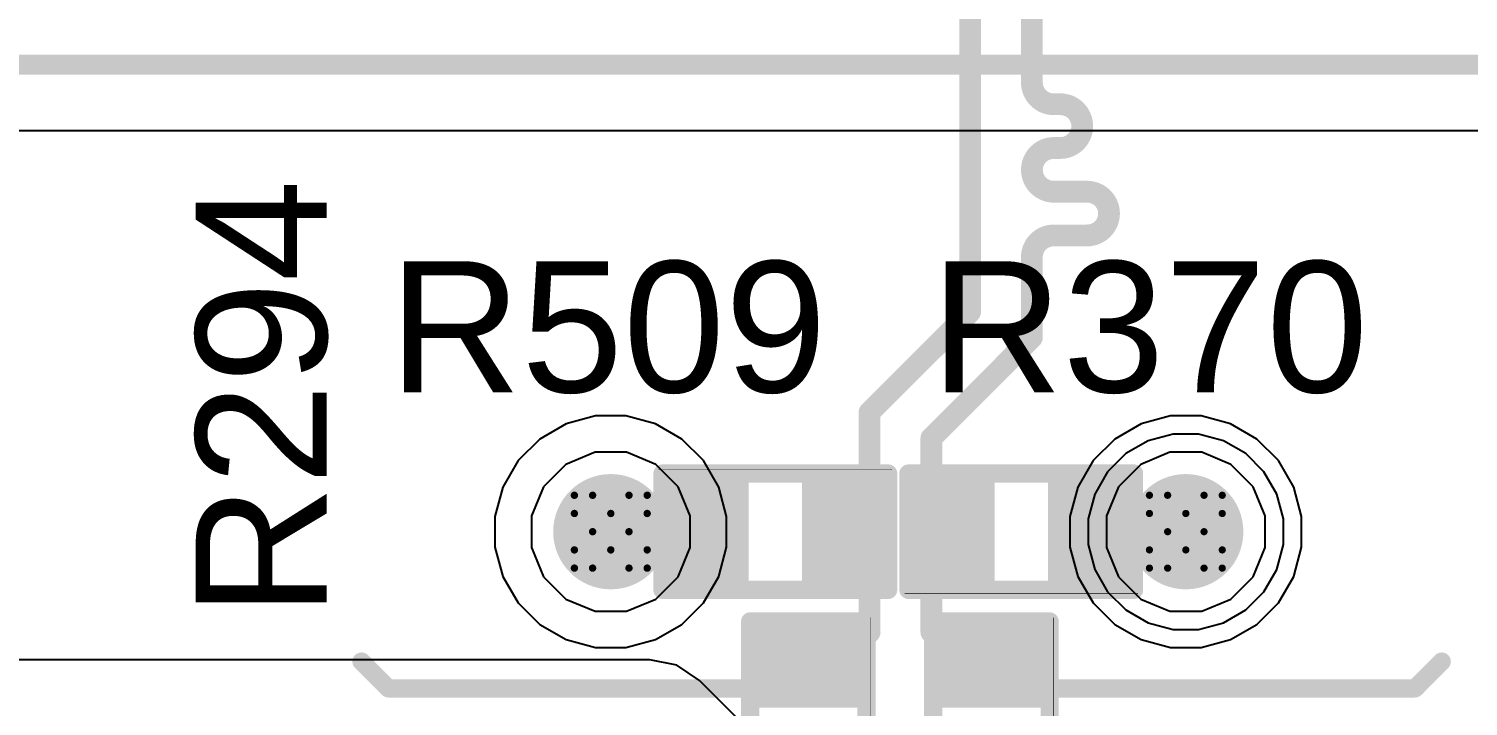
# Model space of a CAD drawing. Header units: inches. Extents: x 0 to 5379, y 0 to 5429.
# Drawn here: x 282.58 to 292.63, y 97.47 to 102.2 of the extents above; entities that cross this region are included whole.
import ezdxf

# ---------------------------------------------------------------- set-up
doc = ezdxf.new("R2010")
doc.units = ezdxf.units.IN
for name, color, linetype in [('Bottom Layer', 5, 'Continuous'), ('Bottom Solder', 6, 'Continuous'), ('Drill Drawing', 1, 'Continuous'), ('GND01', 16, 'Continuous'), ('GND02', 76, 'Continuous'), ('PWR', 156, 'Continuous'), ('SIG 01', 90, 'Continuous'), ('Top Layer', 1, 'Continuous'), ('Top Overlay', 2, 'Continuous'), ('Top Paste', 8, 'Continuous'), ('Top Solder', 216, 'Continuous'), ('Via Holes', 16, 'Continuous')]:
    doc.layers.add(name, color=color, linetype=linetype)
doc.styles.add('Arial', font='', dxfattribs={"height": 0.2})
doc.styles.get('Arial').set_extended_font_data('Arial')

# ---------------------------------------------------------------- blocks, each defined once
blk = doc.blocks.new('R___0402_26')
at = {"layer": 'Top Layer'}
for points in [[(-0.699, -0.318), (-0.699, 0.318), (-0.241, 0.318), (-0.241, -0.318)], [(0.241, -0.318), (0.241, 0.318), (0.699, 0.318), (0.699, -0.318)]]:
    blk.add_hatch(color=1, dxfattribs=at).paths.add_polyline_path(points)
at = {"layer": 'Top Paste'}
for points in [[(-0.699, -0.318), (-0.699, 0.318), (-0.241, 0.318), (-0.241, -0.318)], [(0.241, -0.318), (0.241, 0.318), (0.699, 0.318), (0.699, -0.318)]]:
    blk.add_hatch(color=8, dxfattribs=at).paths.add_polyline_path(points)
at = {"layer": 'Top Solder'}
for points in [[(-0.754, -0.373), (-0.754, 0.373), (-0.186, 0.373), (-0.186, -0.373)], [(0.186, -0.373), (0.186, 0.373), (0.754, 0.373), (0.754, -0.373)]]:
    blk.add_hatch(color=216, dxfattribs=at).paths.add_polyline_path(points)
at = {"layer": 'Top Overlay'}
for points in [[(-0.787, 0.406, 0.127, 0.127, 0), (-0.787, -0.406, 0.127, 0.127, 0)], [(0.787, 0.406, 0.127, 0.127, 0), (-0.787, 0.406, 0.127, 0.127, 0)], [(0.787, 0.406, 0.127, 0.127, 0), (0.787, -0.406, 0.127, 0.127, 0)], [(0.787, -0.406, 0.127, 0.127, 0), (-0.787, -0.406, 0.127, 0.127, 0)], [(0.813, -0.432, 0.00323, 0.00323, 0), (-0.813, -0.432, 0.00323, 0.00323, 0)]]:
    blk.add_lwpolyline(points, format="xyseb", dxfattribs=at)
for points in [[(-0.819, 0.406, 0.0635, 0.0635, 1), (-0.756, 0.406, 0.0635, 0.0635, 1)], [(-0.819, 0.406, 0.0635, 0.0635, 1), (-0.756, 0.406, 0.0635, 0.0635, 1)], [(0.756, 0.406, 0.0635, 0.0635, 1), (0.819, 0.406, 0.0635, 0.0635, 1)], [(0.756, 0.406, 0.0635, 0.0635, 1), (0.819, 0.406, 0.0635, 0.0635, 1)], [(-0.819, -0.406, 0.0635, 0.0635, 1), (-0.756, -0.406, 0.0635, 0.0635, 1)], [(-0.819, -0.406, 0.0635, 0.0635, 1), (-0.756, -0.406, 0.0635, 0.0635, 1)], [(0.756, -0.406, 0.0635, 0.0635, 1), (0.819, -0.406, 0.0635, 0.0635, 1)], [(0.756, -0.406, 0.0635, 0.0635, 1), (0.819, -0.406, 0.0635, 0.0635, 1)], [(-0.814, -0.432, 0.00161, 0.00161, 1), (-0.812, -0.432, 0.00161, 0.00161, 1)], [(0.812, -0.432, 0.00161, 0.00161, 1), (0.814, -0.432, 0.00161, 0.00161, 1)]]:
    blk.add_lwpolyline(points, format="xyseb", close=True, dxfattribs=at)
blk = doc.blocks.new('R___0402_28')
at = {"layer": 'Top Layer'}
for points in [[(-0.699, -0.318), (-0.699, 0.318), (-0.241, 0.318), (-0.241, -0.318)], [(0.241, -0.318), (0.241, 0.318), (0.699, 0.318), (0.699, -0.318)]]:
    blk.add_hatch(color=1, dxfattribs=at).paths.add_polyline_path(points)
at = {"layer": 'Top Paste'}
for points in [[(-0.699, -0.318), (-0.699, 0.318), (-0.241, 0.318), (-0.241, -0.318)], [(0.241, -0.318), (0.241, 0.318), (0.699, 0.318), (0.699, -0.318)]]:
    blk.add_hatch(color=8, dxfattribs=at).paths.add_polyline_path(points)
at = {"layer": 'Top Solder'}
for points in [[(-0.754, -0.373), (-0.754, 0.373), (-0.186, 0.373), (-0.186, -0.373)], [(0.186, -0.373), (0.186, 0.373), (0.754, 0.373), (0.754, -0.373)]]:
    blk.add_hatch(color=216, dxfattribs=at).paths.add_polyline_path(points)
at = {"layer": 'Top Overlay'}
for points in [[(-0.787, -0.406, 0.127, 0.127, 0), (-0.787, 0.406, 0.127, 0.127, 0)], [(-0.787, 0.406, 0.127, 0.127, 0), (0.787, 0.406, 0.127, 0.127, 0)], [(0.787, -0.406, 0.127, 0.127, 0), (0.787, 0.406, 0.127, 0.127, 0)], [(-0.787, -0.406, 0.127, 0.127, 0), (0.787, -0.406, 0.127, 0.127, 0)], [(-0.813, -0.432, 0.00323, 0.00323, 0), (0.813, -0.432, 0.00323, 0.00323, 0)]]:
    blk.add_lwpolyline(points, format="xyseb", dxfattribs=at)
for points in [[(-0.819, 0.406, 0.0635, 0.0635, 1), (-0.756, 0.406, 0.0635, 0.0635, 1)], [(-0.819, 0.406, 0.0635, 0.0635, 1), (-0.756, 0.406, 0.0635, 0.0635, 1)], [(0.756, 0.406, 0.0635, 0.0635, 1), (0.819, 0.406, 0.0635, 0.0635, 1)], [(0.756, 0.406, 0.0635, 0.0635, 1), (0.819, 0.406, 0.0635, 0.0635, 1)], [(-0.819, -0.406, 0.0635, 0.0635, 1), (-0.756, -0.406, 0.0635, 0.0635, 1)], [(-0.819, -0.406, 0.0635, 0.0635, 1), (-0.756, -0.406, 0.0635, 0.0635, 1)], [(0.756, -0.406, 0.0635, 0.0635, 1), (0.819, -0.406, 0.0635, 0.0635, 1)], [(0.756, -0.406, 0.0635, 0.0635, 1), (0.819, -0.406, 0.0635, 0.0635, 1)], [(-0.814, -0.432, 0.00161, 0.00161, 1), (-0.812, -0.432, 0.00161, 0.00161, 1)], [(0.812, -0.432, 0.00161, 0.00161, 1), (0.814, -0.432, 0.00161, 0.00161, 1)]]:
    blk.add_lwpolyline(points, format="xyseb", close=True, dxfattribs=at)
blk = doc.blocks.new('R___0402_475')
at = {"layer": 'Top Layer'}
for points in [[(-0.699, -0.318), (-0.699, 0.318), (-0.241, 0.318), (-0.241, -0.318)], [(0.241, -0.318), (0.241, 0.318), (0.699, 0.318), (0.699, -0.318)]]:
    blk.add_hatch(color=1, dxfattribs=at).paths.add_polyline_path(points)
at = {"layer": 'Top Paste'}
for points in [[(-0.699, -0.318), (-0.699, 0.318), (-0.241, 0.318), (-0.241, -0.318)], [(0.241, -0.318), (0.241, 0.318), (0.699, 0.318), (0.699, -0.318)]]:
    blk.add_hatch(color=8, dxfattribs=at).paths.add_polyline_path(points)
at = {"layer": 'Top Solder'}
for points in [[(-0.754, -0.373), (-0.754, 0.373), (-0.186, 0.373), (-0.186, -0.373)], [(0.186, -0.373), (0.186, 0.373), (0.754, 0.373), (0.754, -0.373)]]:
    blk.add_hatch(color=216, dxfattribs=at).paths.add_polyline_path(points)
at = {"layer": 'Top Overlay'}
for points in [[(-0.787, 0.406, 0.127, 0.127, 0), (0.787, 0.406, 0.127, 0.127, 0)], [(-0.787, 0.406, 0.127, 0.127, 0), (-0.787, -0.406, 0.127, 0.127, 0)], [(0.787, 0.406, 0.127, 0.127, 0), (0.787, -0.406, 0.127, 0.127, 0)], [(-0.787, -0.406, 0.127, 0.127, 0), (0.787, -0.406, 0.127, 0.127, 0)], [(-0.813, -0.432, 0.00323, 0.00323, 0), (0.813, -0.432, 0.00323, 0.00323, 0)]]:
    blk.add_lwpolyline(points, format="xyseb", dxfattribs=at)
for points in [[(-0.819, 0.406, 0.0635, 0.0635, 1), (-0.756, 0.406, 0.0635, 0.0635, 1)], [(-0.819, 0.406, 0.0635, 0.0635, 1), (-0.756, 0.406, 0.0635, 0.0635, 1)], [(0.756, 0.406, 0.0635, 0.0635, 1), (0.819, 0.406, 0.0635, 0.0635, 1)], [(0.756, 0.406, 0.0635, 0.0635, 1), (0.819, 0.406, 0.0635, 0.0635, 1)], [(-0.819, -0.406, 0.0635, 0.0635, 1), (-0.756, -0.406, 0.0635, 0.0635, 1)], [(-0.819, -0.406, 0.0635, 0.0635, 1), (-0.756, -0.406, 0.0635, 0.0635, 1)], [(0.756, -0.406, 0.0635, 0.0635, 1), (0.819, -0.406, 0.0635, 0.0635, 1)], [(0.756, -0.406, 0.0635, 0.0635, 1), (0.819, -0.406, 0.0635, 0.0635, 1)], [(-0.814, -0.432, 0.00161, 0.00161, 1), (-0.812, -0.432, 0.00161, 0.00161, 1)], [(0.812, -0.432, 0.00161, 0.00161, 1), (0.814, -0.432, 0.00161, 0.00161, 1)]]:
    blk.add_lwpolyline(points, format="xyseb", close=True, dxfattribs=at)
blk = doc.blocks.new('R___0402_476')
at = {"layer": 'Top Layer'}
for points in [[(-0.699, -0.318), (-0.699, 0.318), (-0.241, 0.318), (-0.241, -0.318)], [(0.241, -0.318), (0.241, 0.318), (0.699, 0.318), (0.699, -0.318)]]:
    blk.add_hatch(color=1, dxfattribs=at).paths.add_polyline_path(points)
at = {"layer": 'Top Paste'}
for points in [[(-0.699, -0.318), (-0.699, 0.318), (-0.241, 0.318), (-0.241, -0.318)], [(0.241, -0.318), (0.241, 0.318), (0.699, 0.318), (0.699, -0.318)]]:
    blk.add_hatch(color=8, dxfattribs=at).paths.add_polyline_path(points)
at = {"layer": 'Top Solder'}
for points in [[(-0.754, -0.373), (-0.754, 0.373), (-0.186, 0.373), (-0.186, -0.373)], [(0.186, -0.373), (0.186, 0.373), (0.754, 0.373), (0.754, -0.373)]]:
    blk.add_hatch(color=216, dxfattribs=at).paths.add_polyline_path(points)
at = {"layer": 'Top Overlay'}
for points in [[(-0.787, 0.406, 0.127, 0.127, 0), (0.787, 0.406, 0.127, 0.127, 0)], [(-0.787, 0.406, 0.127, 0.127, 0), (-0.787, -0.406, 0.127, 0.127, 0)], [(0.787, 0.406, 0.127, 0.127, 0), (0.787, -0.406, 0.127, 0.127, 0)], [(-0.787, -0.406, 0.127, 0.127, 0), (0.787, -0.406, 0.127, 0.127, 0)], [(-0.813, -0.432, 0.00323, 0.00323, 0), (0.813, -0.432, 0.00323, 0.00323, 0)]]:
    blk.add_lwpolyline(points, format="xyseb", dxfattribs=at)
for points in [[(-0.819, 0.406, 0.0635, 0.0635, 1), (-0.756, 0.406, 0.0635, 0.0635, 1)], [(-0.819, 0.406, 0.0635, 0.0635, 1), (-0.756, 0.406, 0.0635, 0.0635, 1)], [(0.756, 0.406, 0.0635, 0.0635, 1), (0.819, 0.406, 0.0635, 0.0635, 1)], [(0.756, 0.406, 0.0635, 0.0635, 1), (0.819, 0.406, 0.0635, 0.0635, 1)], [(-0.819, -0.406, 0.0635, 0.0635, 1), (-0.756, -0.406, 0.0635, 0.0635, 1)], [(-0.819, -0.406, 0.0635, 0.0635, 1), (-0.756, -0.406, 0.0635, 0.0635, 1)], [(0.756, -0.406, 0.0635, 0.0635, 1), (0.819, -0.406, 0.0635, 0.0635, 1)], [(0.756, -0.406, 0.0635, 0.0635, 1), (0.819, -0.406, 0.0635, 0.0635, 1)], [(-0.814, -0.432, 0.00161, 0.00161, 1), (-0.812, -0.432, 0.00161, 0.00161, 1)], [(0.812, -0.432, 0.00161, 0.00161, 1), (0.814, -0.432, 0.00161, 0.00161, 1)]]:
    blk.add_lwpolyline(points, format="xyseb", close=True, dxfattribs=at)

msp = doc.modelspace()

# ---------------------------------------------------------------- hatches: boundary and pattern name
at = {"layer": 'Bottom Layer'}
h = msp.add_hatch(color=5, dxfattribs=at)
edge = h.paths.add_edge_path()
edge.add_arc((286.644, 98.69), 0.3, 0, 360)
h = msp.add_hatch(color=5, dxfattribs=at)
edge = h.paths.add_edge_path()
edge.add_arc((290.656, 98.69), 0.3, 0, 360)
at = {"layer": 'Bottom Solder'}
h = msp.add_hatch(color=6, dxfattribs=at)
edge = h.paths.add_edge_path()
edge.add_arc((286.644, 98.69), 0.402, 0, 360)
h = msp.add_hatch(color=6, dxfattribs=at)
edge = h.paths.add_edge_path()
edge.add_arc((290.656, 98.69), 0.402, 0, 360)
at = {"layer": 'GND01'}
h = msp.add_hatch(color=16, dxfattribs=at)
edge = h.paths.add_edge_path()
edge.add_arc((286.644, 98.69), 0.3, 0, 360)
h = msp.add_hatch(color=16, dxfattribs=at)
edge = h.paths.add_edge_path()
edge.add_arc((290.656, 98.69), 0.3, 0, 360)
at = {"layer": 'GND02'}
h = msp.add_hatch(color=76, dxfattribs=at)
edge = h.paths.add_edge_path()
edge.add_arc((286.644, 98.69), 0.3, 0, 360)
h = msp.add_hatch(color=76, dxfattribs=at)
edge = h.paths.add_edge_path()
edge.add_arc((290.656, 98.69), 0.3, 0, 360)
at = {"layer": 'PWR'}
h = msp.add_hatch(color=156, dxfattribs=at)
edge = h.paths.add_edge_path()
edge.add_arc((286.644, 98.69), 0.3, 0, 360)
h = msp.add_hatch(color=156, dxfattribs=at)
edge = h.paths.add_edge_path()
edge.add_arc((290.656, 98.69), 0.3, 0, 360)
at = {"layer": 'SIG 01'}
h = msp.add_hatch(color=90, dxfattribs=at)
edge = h.paths.add_edge_path()
edge.add_arc((286.644, 98.69), 0.3, 0, 360)
h = msp.add_hatch(color=90, dxfattribs=at)
edge = h.paths.add_edge_path()
edge.add_arc((290.656, 98.69), 0.3, 0, 360)
at = {"layer": 'Top Layer'}
h = msp.add_hatch(color=1, dxfattribs=at)
edge = h.paths.add_edge_path()
edge.add_arc((286.644, 98.69), 0.3, 0, 360)
h = msp.add_hatch(color=1, dxfattribs=at)
edge = h.paths.add_edge_path()
edge.add_arc((290.656, 98.69), 0.3, 0, 360)
at = {"layer": 'Top Solder'}
h = msp.add_hatch(color=216, dxfattribs=at)
edge = h.paths.add_edge_path()
edge.add_arc((286.644, 98.69), 0.402, 0, 360)
h = msp.add_hatch(color=216, dxfattribs=at)
edge = h.paths.add_edge_path()
edge.add_arc((290.656, 98.69), 0.402, 0, 360)
at = {"layer": 'Via Holes'}
h = msp.add_hatch(color=7, dxfattribs=at)
edge = h.paths.add_edge_path()
edge.add_arc((286.644, 98.69), 0.15, 0, 360)
h = msp.add_hatch(color=7, dxfattribs=at)
edge = h.paths.add_edge_path()
edge.add_arc((290.656, 98.69), 0.15, 0, 360)

# ---------------------------------------------------------------- linework, layer by layer
at = {"layer": 'Bottom Layer'}
for p, q in [((286.332, 99.443), (286.148, 99.336)), ((286.538, 99.498), (286.332, 99.443)), ((286.75, 99.498), (286.538, 99.498)), ((286.956, 99.443), (286.75, 99.498)), ((287.14, 99.336), (286.956, 99.443)), ((290.345, 99.443), (290.16, 99.336)), ((290.55, 99.498), (290.345, 99.443)), ((290.763, 99.498), (290.55, 99.498)), ((290.968, 99.443), (290.763, 99.498)), ((291.153, 99.336), (290.968, 99.443)), ((286.148, 99.336), (285.998, 99.186)), ((287.291, 99.186), (287.14, 99.336)), ((290.16, 99.336), (290.01, 99.186)), ((291.303, 99.186), (291.153, 99.336)), ((285.998, 99.186), (285.891, 99.001)), ((287.397, 99.001), (287.291, 99.186)), ((290.01, 99.186), (289.903, 99.001)), ((291.409, 99.001), (291.303, 99.186)), ((285.891, 99.001), (285.836, 98.796)), ((287.452, 98.796), (287.397, 99.001)), ((289.903, 99.001), (289.848, 98.796)), ((291.464, 98.796), (291.409, 99.001)), ((285.836, 98.796), (285.836, 98.583)), ((287.452, 98.583), (287.452, 98.796)), ((289.848, 98.796), (289.848, 98.583)), ((291.464, 98.583), (291.464, 98.796)), ((285.836, 98.583), (285.891, 98.378)), ((287.397, 98.378), (287.452, 98.583)), ((289.848, 98.583), (289.903, 98.378)), ((291.409, 98.378), (291.464, 98.583)), ((285.891, 98.378), (285.998, 98.193)), ((287.291, 98.193), (287.397, 98.378)), ((289.903, 98.378), (290.01, 98.193)), ((291.303, 98.193), (291.409, 98.378)), ((285.998, 98.193), (286.148, 98.043)), ((287.14, 98.043), (287.291, 98.193)), ((290.01, 98.193), (290.16, 98.043)), ((291.153, 98.043), (291.303, 98.193)), ((286.148, 98.043), (286.332, 97.937)), ((286.956, 97.937), (287.14, 98.043)), ((290.16, 98.043), (290.345, 97.937)), ((290.968, 97.937), (291.153, 98.043)), ((286.332, 97.937), (286.538, 97.882)), ((286.75, 97.882), (286.956, 97.937)), ((290.345, 97.937), (290.55, 97.882)), ((290.763, 97.882), (290.968, 97.937)), ((286.538, 97.882), (286.75, 97.882)), ((290.55, 97.882), (290.763, 97.882))]:
    msp.add_line(p, q, dxfattribs=at)
at = {"layer": 'Drill Drawing'}
for points in [[(286.39, 98.817, 0.0508, 0.0508, 0), (286.39, 98.944, 0.0508, 0.0508, 0)], [(286.39, 98.944, 0.0508, 0.0508, 0), (286.517, 98.944, 0.0508, 0.0508, 0)], [(286.517, 98.944, 0.0508, 0.0508, 0), (286.644, 98.817, 0.0508, 0.0508, 0)], [(286.644, 98.817, 0.0508, 0.0508, 0), (286.771, 98.944, 0.0508, 0.0508, 0)], [(286.771, 98.944, 0.0508, 0.0508, 0), (286.898, 98.944, 0.0508, 0.0508, 0)], [(286.898, 98.817, 0.0508, 0.0508, 0), (286.898, 98.944, 0.0508, 0.0508, 0)], [(290.402, 98.817, 0.0508, 0.0508, 0), (290.402, 98.944, 0.0508, 0.0508, 0)], [(290.402, 98.944, 0.0508, 0.0508, 0), (290.529, 98.944, 0.0508, 0.0508, 0)], [(290.529, 98.944, 0.0508, 0.0508, 0), (290.656, 98.817, 0.0508, 0.0508, 0)], [(290.656, 98.817, 0.0508, 0.0508, 0), (290.783, 98.944, 0.0508, 0.0508, 0)], [(290.783, 98.944, 0.0508, 0.0508, 0), (290.91, 98.944, 0.0508, 0.0508, 0)], [(290.91, 98.817, 0.0508, 0.0508, 0), (290.91, 98.944, 0.0508, 0.0508, 0)], [(286.39, 98.817, 0.0508, 0.0508, 0), (286.517, 98.69, 0.0508, 0.0508, 0)], [(286.771, 98.69, 0.0508, 0.0508, 0), (286.898, 98.817, 0.0508, 0.0508, 0)], [(290.402, 98.817, 0.0508, 0.0508, 0), (290.529, 98.69, 0.0508, 0.0508, 0)], [(290.783, 98.69, 0.0508, 0.0508, 0), (290.91, 98.817, 0.0508, 0.0508, 0)], [(286.39, 98.563, 0.0508, 0.0508, 0), (286.517, 98.69, 0.0508, 0.0508, 0)], [(286.771, 98.69, 0.0508, 0.0508, 0), (286.898, 98.563, 0.0508, 0.0508, 0)], [(290.402, 98.563, 0.0508, 0.0508, 0), (290.529, 98.69, 0.0508, 0.0508, 0)], [(290.783, 98.69, 0.0508, 0.0508, 0), (290.91, 98.563, 0.0508, 0.0508, 0)], [(286.39, 98.436, 0.0508, 0.0508, 0), (286.39, 98.563, 0.0508, 0.0508, 0)], [(286.517, 98.436, 0.0508, 0.0508, 0), (286.644, 98.563, 0.0508, 0.0508, 0)], [(286.644, 98.563, 0.0508, 0.0508, 0), (286.771, 98.436, 0.0508, 0.0508, 0)], [(286.898, 98.436, 0.0508, 0.0508, 0), (286.898, 98.563, 0.0508, 0.0508, 0)], [(290.402, 98.436, 0.0508, 0.0508, 0), (290.402, 98.563, 0.0508, 0.0508, 0)], [(290.529, 98.436, 0.0508, 0.0508, 0), (290.656, 98.563, 0.0508, 0.0508, 0)], [(290.656, 98.563, 0.0508, 0.0508, 0), (290.783, 98.436, 0.0508, 0.0508, 0)], [(290.91, 98.436, 0.0508, 0.0508, 0), (290.91, 98.563, 0.0508, 0.0508, 0)], [(286.39, 98.436, 0.0508, 0.0508, 0), (286.517, 98.436, 0.0508, 0.0508, 0)], [(286.771, 98.436, 0.0508, 0.0508, 0), (286.898, 98.436, 0.0508, 0.0508, 0)], [(290.402, 98.436, 0.0508, 0.0508, 0), (290.529, 98.436, 0.0508, 0.0508, 0)], [(290.783, 98.436, 0.0508, 0.0508, 0), (290.91, 98.436, 0.0508, 0.0508, 0)]]:
    msp.add_lwpolyline(points, format="xyseb", dxfattribs=at)
for points in [[(286.377, 98.944, 0.0254, 0.0254, 1), (286.403, 98.944, 0.0254, 0.0254, 1)], [(286.377, 98.944, 0.0254, 0.0254, 1), (286.403, 98.944, 0.0254, 0.0254, 1)], [(286.504, 98.944, 0.0254, 0.0254, 1), (286.53, 98.944, 0.0254, 0.0254, 1)], [(286.504, 98.944, 0.0254, 0.0254, 1), (286.53, 98.944, 0.0254, 0.0254, 1)], [(286.758, 98.944, 0.0254, 0.0254, 1), (286.784, 98.944, 0.0254, 0.0254, 1)], [(286.758, 98.944, 0.0254, 0.0254, 1), (286.784, 98.944, 0.0254, 0.0254, 1)], [(286.885, 98.944, 0.0254, 0.0254, 1), (286.911, 98.944, 0.0254, 0.0254, 1)], [(286.885, 98.944, 0.0254, 0.0254, 1), (286.911, 98.944, 0.0254, 0.0254, 1)], [(290.39, 98.944, 0.0254, 0.0254, 1), (290.415, 98.944, 0.0254, 0.0254, 1)], [(290.39, 98.944, 0.0254, 0.0254, 1), (290.415, 98.944, 0.0254, 0.0254, 1)], [(290.517, 98.944, 0.0254, 0.0254, 1), (290.542, 98.944, 0.0254, 0.0254, 1)], [(290.517, 98.944, 0.0254, 0.0254, 1), (290.542, 98.944, 0.0254, 0.0254, 1)], [(290.771, 98.944, 0.0254, 0.0254, 1), (290.796, 98.944, 0.0254, 0.0254, 1)], [(290.771, 98.944, 0.0254, 0.0254, 1), (290.796, 98.944, 0.0254, 0.0254, 1)], [(290.898, 98.944, 0.0254, 0.0254, 1), (290.923, 98.944, 0.0254, 0.0254, 1)], [(290.898, 98.944, 0.0254, 0.0254, 1), (290.923, 98.944, 0.0254, 0.0254, 1)], [(286.377, 98.817, 0.0254, 0.0254, 1), (286.403, 98.817, 0.0254, 0.0254, 1)], [(286.377, 98.817, 0.0254, 0.0254, 1), (286.403, 98.817, 0.0254, 0.0254, 1)], [(286.631, 98.817, 0.0254, 0.0254, 1), (286.657, 98.817, 0.0254, 0.0254, 1)], [(286.631, 98.817, 0.0254, 0.0254, 1), (286.657, 98.817, 0.0254, 0.0254, 1)], [(286.885, 98.817, 0.0254, 0.0254, 1), (286.911, 98.817, 0.0254, 0.0254, 1)], [(286.885, 98.817, 0.0254, 0.0254, 1), (286.911, 98.817, 0.0254, 0.0254, 1)], [(290.39, 98.817, 0.0254, 0.0254, 1), (290.415, 98.817, 0.0254, 0.0254, 1)], [(290.39, 98.817, 0.0254, 0.0254, 1), (290.415, 98.817, 0.0254, 0.0254, 1)], [(290.644, 98.817, 0.0254, 0.0254, 1), (290.669, 98.817, 0.0254, 0.0254, 1)], [(290.644, 98.817, 0.0254, 0.0254, 1), (290.669, 98.817, 0.0254, 0.0254, 1)], [(290.898, 98.817, 0.0254, 0.0254, 1), (290.923, 98.817, 0.0254, 0.0254, 1)], [(290.898, 98.817, 0.0254, 0.0254, 1), (290.923, 98.817, 0.0254, 0.0254, 1)], [(286.504, 98.69, 0.0254, 0.0254, 1), (286.53, 98.69, 0.0254, 0.0254, 1)], [(286.504, 98.69, 0.0254, 0.0254, 1), (286.53, 98.69, 0.0254, 0.0254, 1)], [(286.758, 98.69, 0.0254, 0.0254, 1), (286.784, 98.69, 0.0254, 0.0254, 1)], [(286.758, 98.69, 0.0254, 0.0254, 1), (286.784, 98.69, 0.0254, 0.0254, 1)], [(290.517, 98.69, 0.0254, 0.0254, 1), (290.542, 98.69, 0.0254, 0.0254, 1)], [(290.517, 98.69, 0.0254, 0.0254, 1), (290.542, 98.69, 0.0254, 0.0254, 1)], [(290.771, 98.69, 0.0254, 0.0254, 1), (290.796, 98.69, 0.0254, 0.0254, 1)], [(290.771, 98.69, 0.0254, 0.0254, 1), (290.796, 98.69, 0.0254, 0.0254, 1)], [(286.377, 98.563, 0.0254, 0.0254, 1), (286.403, 98.563, 0.0254, 0.0254, 1)], [(286.377, 98.563, 0.0254, 0.0254, 1), (286.403, 98.563, 0.0254, 0.0254, 1)], [(286.631, 98.563, 0.0254, 0.0254, 1), (286.657, 98.563, 0.0254, 0.0254, 1)], [(286.631, 98.563, 0.0254, 0.0254, 1), (286.657, 98.563, 0.0254, 0.0254, 1)], [(286.885, 98.563, 0.0254, 0.0254, 1), (286.911, 98.563, 0.0254, 0.0254, 1)], [(286.885, 98.563, 0.0254, 0.0254, 1), (286.911, 98.563, 0.0254, 0.0254, 1)], [(290.39, 98.563, 0.0254, 0.0254, 1), (290.415, 98.563, 0.0254, 0.0254, 1)], [(290.39, 98.563, 0.0254, 0.0254, 1), (290.415, 98.563, 0.0254, 0.0254, 1)], [(290.644, 98.563, 0.0254, 0.0254, 1), (290.669, 98.563, 0.0254, 0.0254, 1)], [(290.644, 98.563, 0.0254, 0.0254, 1), (290.669, 98.563, 0.0254, 0.0254, 1)], [(290.898, 98.563, 0.0254, 0.0254, 1), (290.923, 98.563, 0.0254, 0.0254, 1)], [(290.898, 98.563, 0.0254, 0.0254, 1), (290.923, 98.563, 0.0254, 0.0254, 1)], [(286.377, 98.436, 0.0254, 0.0254, 1), (286.403, 98.436, 0.0254, 0.0254, 1)], [(286.377, 98.436, 0.0254, 0.0254, 1), (286.403, 98.436, 0.0254, 0.0254, 1)], [(286.504, 98.436, 0.0254, 0.0254, 1), (286.53, 98.436, 0.0254, 0.0254, 1)], [(286.504, 98.436, 0.0254, 0.0254, 1), (286.53, 98.436, 0.0254, 0.0254, 1)], [(286.758, 98.436, 0.0254, 0.0254, 1), (286.784, 98.436, 0.0254, 0.0254, 1)], [(286.758, 98.436, 0.0254, 0.0254, 1), (286.784, 98.436, 0.0254, 0.0254, 1)], [(286.885, 98.436, 0.0254, 0.0254, 1), (286.911, 98.436, 0.0254, 0.0254, 1)], [(286.885, 98.436, 0.0254, 0.0254, 1), (286.911, 98.436, 0.0254, 0.0254, 1)], [(290.39, 98.436, 0.0254, 0.0254, 1), (290.415, 98.436, 0.0254, 0.0254, 1)], [(290.39, 98.436, 0.0254, 0.0254, 1), (290.415, 98.436, 0.0254, 0.0254, 1)], [(290.517, 98.436, 0.0254, 0.0254, 1), (290.542, 98.436, 0.0254, 0.0254, 1)], [(290.517, 98.436, 0.0254, 0.0254, 1), (290.542, 98.436, 0.0254, 0.0254, 1)], [(290.771, 98.436, 0.0254, 0.0254, 1), (290.796, 98.436, 0.0254, 0.0254, 1)], [(290.771, 98.436, 0.0254, 0.0254, 1), (290.796, 98.436, 0.0254, 0.0254, 1)], [(290.898, 98.436, 0.0254, 0.0254, 1), (290.923, 98.436, 0.0254, 0.0254, 1)], [(290.898, 98.436, 0.0254, 0.0254, 1), (290.923, 98.436, 0.0254, 0.0254, 1)]]:
    msp.add_lwpolyline(points, format="xyseb", close=True, dxfattribs=at)
at = {"layer": 'GND01'}
for p, q in [((290.546, 99.244), (290.343, 99.159)), ((290.767, 99.244), (290.546, 99.244)), ((290.97, 99.159), (290.767, 99.244)), ((290.343, 99.159), (290.187, 99.003)), ((291.126, 99.003), (290.97, 99.159)), ((290.187, 99.003), (290.102, 98.8)), ((291.21, 98.8), (291.126, 99.003)), ((290.102, 98.8), (290.102, 98.579)), ((291.21, 98.579), (291.21, 98.8)), ((290.102, 98.579), (290.187, 98.376)), ((291.126, 98.376), (291.21, 98.579)), ((290.187, 98.376), (290.343, 98.22)), ((290.97, 98.22), (291.126, 98.376)), ((290.343, 98.22), (290.546, 98.136)), ((290.546, 98.136), (290.767, 98.136)), ((290.767, 98.136), (290.97, 98.22))]:
    msp.add_line(p, q, dxfattribs=at)
at = {"layer": 'GND02'}
for p, q in [((290.546, 99.244), (290.343, 99.159)), ((290.767, 99.244), (290.546, 99.244)), ((290.97, 99.159), (290.767, 99.244)), ((290.343, 99.159), (290.187, 99.003)), ((291.126, 99.003), (290.97, 99.159)), ((290.187, 99.003), (290.102, 98.8)), ((291.21, 98.8), (291.126, 99.003)), ((290.102, 98.8), (290.102, 98.579)), ((291.21, 98.579), (291.21, 98.8)), ((290.102, 98.579), (290.187, 98.376)), ((291.126, 98.376), (291.21, 98.579)), ((290.187, 98.376), (290.343, 98.22)), ((290.97, 98.22), (291.126, 98.376)), ((290.343, 98.22), (290.546, 98.136)), ((290.546, 98.136), (290.767, 98.136)), ((290.767, 98.136), (290.97, 98.22))]:
    msp.add_line(p, q, dxfattribs=at)
at = {"layer": 'PWR'}
for p, q in [((286.534, 99.244), (286.33, 99.159)), ((286.754, 99.244), (286.534, 99.244)), ((286.958, 99.159), (286.754, 99.244)), ((286.33, 99.159), (286.174, 99.003)), ((287.114, 99.003), (286.958, 99.159)), ((286.174, 99.003), (286.09, 98.8)), ((287.198, 98.8), (287.114, 99.003)), ((286.09, 98.8), (286.09, 98.579)), ((287.198, 98.579), (287.198, 98.8)), ((286.09, 98.579), (286.174, 98.376)), ((287.114, 98.376), (287.198, 98.579)), ((286.174, 98.376), (286.33, 98.22)), ((286.958, 98.22), (287.114, 98.376)), ((286.33, 98.22), (286.534, 98.136)), ((286.534, 98.136), (286.754, 98.136)), ((286.754, 98.136), (286.958, 98.22))]:
    msp.add_line(p, q, dxfattribs=at)
at = {"layer": 'SIG 01'}
for p, q in [((281.775, 101.487), (297.077, 101.487)), ((290.567, 99.371), (290.394, 99.324)), ((290.746, 99.371), (290.567, 99.371)), ((290.919, 99.324), (290.746, 99.371)), ((290.394, 99.324), (290.238, 99.235)), ((291.075, 99.235), (290.919, 99.324)), ((290.238, 99.235), (290.111, 99.108)), ((291.201, 99.108), (291.075, 99.235)), ((290.111, 99.108), (290.022, 98.952)), ((291.291, 98.952), (291.201, 99.108)), ((290.022, 98.952), (289.975, 98.779)), ((291.337, 98.779), (291.291, 98.952)), ((289.975, 98.779), (289.975, 98.6)), ((291.337, 98.6), (291.337, 98.779)), ((289.975, 98.6), (290.022, 98.427)), ((291.291, 98.427), (291.337, 98.6)), ((290.022, 98.427), (290.111, 98.271)), ((291.201, 98.271), (291.291, 98.427)), ((290.111, 98.271), (290.238, 98.145)), ((291.075, 98.145), (291.201, 98.271)), ((290.238, 98.145), (290.394, 98.055)), ((290.919, 98.055), (291.075, 98.145)), ((290.394, 98.055), (290.567, 98.009)), ((290.746, 98.009), (290.919, 98.055)), ((290.567, 98.009), (290.746, 98.009)), ((286.916, 97.797), (281.297, 97.797)), ((287.104, 97.759), (286.916, 97.797)), ((287.263, 97.653), (287.104, 97.759)), ((288.929, 95.987), (287.263, 97.653))]:
    msp.add_line(p, q, dxfattribs=at)
msp.add_lwpolyline([(281.775, 101.947, 0.14, 0.14, 0), (297.267, 101.947, 0.14, 0.14, 0)], format="xyseb", dxfattribs=at)
at = {"layer": 'Top Layer'}
for points in [[(289.151, 100.223, 0.152, 0.152, 0), (289.151, 103.355, 0.152, 0.152, 0)], [(289.582, 101.823, 0.152, 0.152, 0), (289.582, 102.903, 0.152, 0.152, 0)], [(289.735, 101.671, 0.152, 0.152, -0.414214), (289.582, 101.823, 0.152, 0.152, 0)], [(289.735, 101.671, 0.152, 0.152, 0), (289.781, 101.671, 0.152, 0.152, 0)], [(289.781, 101.671, 0.152, 0.152, -1), (289.781, 101.366, 0.152, 0.152, 0)], [(289.735, 101.061, 0.152, 0.152, -1), (289.735, 101.366, 0.152, 0.152, 0)], [(289.735, 101.366, 0.152, 0.152, 0), (289.781, 101.366, 0.152, 0.152, 0)], [(289.735, 101.061, 0.152, 0.152, 0), (289.968, 101.061, 0.152, 0.152, 0)], [(289.968, 101.061, 0.152, 0.152, -1), (289.968, 100.756, 0.152, 0.152, 0)], [(289.582, 100.604, 0.152, 0.152, -0.414214), (289.735, 100.756, 0.152, 0.152, 0)], [(289.735, 100.756, 0.152, 0.152, 0), (289.968, 100.756, 0.152, 0.152, 0)], [(289.582, 100.223, 0.152, 0.152, 0), (289.582, 100.604, 0.152, 0.152, 0)], [(288.449, 99.522, 0.152, 0.152, 0), (289.151, 100.223, 0.152, 0.152, 0)], [(289.582, 100.044, 0.152, 0.152, 0), (289.582, 100.223, 0.152, 0.152, 0)], [(288.881, 99.343, 0.152, 0.152, 0), (289.582, 100.044, 0.152, 0.152, 0)], [(288.449, 97.989, 0.152, 0.152, 0), (288.449, 99.522, 0.152, 0.152, 0)], [(288.881, 97.989, 0.152, 0.152, 0), (288.881, 99.343, 0.152, 0.152, 0)], [(286.644, 98.69, 0.254, 0.254, 0), (287.322, 98.69, 0.254, 0.254, 0)], [(289.978, 98.69, 0.254, 0.254, 0), (290.656, 98.69, 0.254, 0.254, 0)], [(288.36, 97.9, 0.152, 0.152, 0), (288.449, 97.989, 0.152, 0.152, 0)], [(288.881, 97.989, 0.152, 0.152, 0), (288.97, 97.9, 0.152, 0.152, 0)], [(288.03, 97.747, 0.152, 0.152, 0), (288.183, 97.9, 0.152, 0.152, 0)], [(288.183, 97.9, 0.152, 0.152, 0), (288.36, 97.9, 0.152, 0.152, 0)], [(288.97, 97.9, 0.152, 0.152, 0), (289.148, 97.9, 0.152, 0.152, 0)], [(289.148, 97.9, 0.152, 0.152, 0), (289.3, 97.747, 0.152, 0.152, 0)]]:
    msp.add_lwpolyline(points, format="xyseb", dxfattribs=at)
for points in [[(289.544, 101.823, 0.0762, 0.0762, 1), (289.62, 101.823, 0.0762, 0.0762, 1)], [(289.544, 101.823, 0.0762, 0.0762, 1), (289.62, 101.823, 0.0762, 0.0762, 1)], [(289.697, 101.671, 0.0762, 0.0762, 1), (289.773, 101.671, 0.0762, 0.0762, 1)], [(289.697, 101.671, 0.0762, 0.0762, 1), (289.773, 101.671, 0.0762, 0.0762, 1)], [(289.743, 101.671, 0.0762, 0.0762, 1), (289.819, 101.671, 0.0762, 0.0762, 1)], [(289.743, 101.671, 0.0762, 0.0762, 1), (289.819, 101.671, 0.0762, 0.0762, 1)], [(289.697, 101.366, 0.0762, 0.0762, 1), (289.773, 101.366, 0.0762, 0.0762, 1)], [(289.697, 101.366, 0.0762, 0.0762, 1), (289.773, 101.366, 0.0762, 0.0762, 1)], [(289.743, 101.366, 0.0762, 0.0762, 1), (289.819, 101.366, 0.0762, 0.0762, 1)], [(289.743, 101.366, 0.0762, 0.0762, 1), (289.819, 101.366, 0.0762, 0.0762, 1)], [(289.697, 101.061, 0.0762, 0.0762, 1), (289.773, 101.061, 0.0762, 0.0762, 1)], [(289.697, 101.061, 0.0762, 0.0762, 1), (289.773, 101.061, 0.0762, 0.0762, 1)], [(289.929, 101.061, 0.0762, 0.0762, 1), (290.006, 101.061, 0.0762, 0.0762, 1)], [(289.929, 101.061, 0.0762, 0.0762, 1), (290.006, 101.061, 0.0762, 0.0762, 1)], [(289.697, 100.756, 0.0762, 0.0762, 1), (289.773, 100.756, 0.0762, 0.0762, 1)], [(289.697, 100.756, 0.0762, 0.0762, 1), (289.773, 100.756, 0.0762, 0.0762, 1)], [(289.929, 100.756, 0.0762, 0.0762, 1), (290.006, 100.756, 0.0762, 0.0762, 1)], [(289.929, 100.756, 0.0762, 0.0762, 1), (290.006, 100.756, 0.0762, 0.0762, 1)], [(289.544, 100.604, 0.0762, 0.0762, 1), (289.62, 100.604, 0.0762, 0.0762, 1)], [(289.544, 100.604, 0.0762, 0.0762, 1), (289.62, 100.604, 0.0762, 0.0762, 1)], [(289.112, 100.223, 0.0762, 0.0762, 1), (289.189, 100.223, 0.0762, 0.0762, 1)], [(289.112, 100.223, 0.0762, 0.0762, 1), (289.189, 100.223, 0.0762, 0.0762, 1)], [(289.544, 100.223, 0.0762, 0.0762, 1), (289.62, 100.223, 0.0762, 0.0762, 1)], [(289.544, 100.223, 0.0762, 0.0762, 1), (289.62, 100.223, 0.0762, 0.0762, 1)], [(289.544, 100.044, 0.0762, 0.0762, 1), (289.62, 100.044, 0.0762, 0.0762, 1)], [(289.544, 100.044, 0.0762, 0.0762, 1), (289.62, 100.044, 0.0762, 0.0762, 1)], [(288.411, 99.522, 0.0762, 0.0762, 1), (288.488, 99.522, 0.0762, 0.0762, 1)], [(288.411, 99.522, 0.0762, 0.0762, 1), (288.488, 99.522, 0.0762, 0.0762, 1)], [(288.843, 99.343, 0.0762, 0.0762, 1), (288.919, 99.343, 0.0762, 0.0762, 1)], [(288.843, 99.343, 0.0762, 0.0762, 1), (288.919, 99.343, 0.0762, 0.0762, 1)], [(286.581, 98.69, 0.127, 0.127, 1), (286.708, 98.69, 0.127, 0.127, 1)], [(287.259, 98.69, 0.127, 0.127, 1), (287.386, 98.69, 0.127, 0.127, 1)], [(289.915, 98.69, 0.127, 0.127, 1), (290.042, 98.69, 0.127, 0.127, 1)], [(290.593, 98.69, 0.127, 0.127, 1), (290.72, 98.69, 0.127, 0.127, 1)], [(288.411, 97.989, 0.0762, 0.0762, 1), (288.488, 97.989, 0.0762, 0.0762, 1)], [(288.411, 97.989, 0.0762, 0.0762, 1), (288.488, 97.989, 0.0762, 0.0762, 1)], [(288.843, 97.989, 0.0762, 0.0762, 1), (288.919, 97.989, 0.0762, 0.0762, 1)], [(288.843, 97.989, 0.0762, 0.0762, 1), (288.919, 97.989, 0.0762, 0.0762, 1)], [(288.145, 97.9, 0.0762, 0.0762, 1), (288.221, 97.9, 0.0762, 0.0762, 1)], [(288.145, 97.9, 0.0762, 0.0762, 1), (288.221, 97.9, 0.0762, 0.0762, 1)], [(288.322, 97.9, 0.0762, 0.0762, 1), (288.398, 97.9, 0.0762, 0.0762, 1)], [(288.322, 97.9, 0.0762, 0.0762, 1), (288.398, 97.9, 0.0762, 0.0762, 1)], [(288.932, 97.9, 0.0762, 0.0762, 1), (289.009, 97.9, 0.0762, 0.0762, 1)], [(288.932, 97.9, 0.0762, 0.0762, 1), (289.009, 97.9, 0.0762, 0.0762, 1)], [(289.11, 97.9, 0.0762, 0.0762, 1), (289.186, 97.9, 0.0762, 0.0762, 1)], [(289.11, 97.9, 0.0762, 0.0762, 1), (289.186, 97.9, 0.0762, 0.0762, 1)], [(287.992, 97.747, 0.0762, 0.0762, 1), (288.068, 97.747, 0.0762, 0.0762, 1)], [(289.262, 97.747, 0.0762, 0.0762, 1), (289.338, 97.747, 0.0762, 0.0762, 1)]]:
    msp.add_lwpolyline(points, format="xyseb", close=True, dxfattribs=at)
at = {"layer": 'Top Overlay'}
for points in [[(284.905, 97.784, 0.127, 0.127, 0), (285.092, 97.597, 0.127, 0.127, 0)], [(292.256, 97.597, 0.127, 0.127, 0), (292.442, 97.784, 0.127, 0.127, 0)], [(285.092, 97.597, 0.127, 0.127, 0), (287.615, 97.597, 0.127, 0.127, 0)], [(289.732, 97.597, 0.127, 0.127, 0), (292.256, 97.597, 0.127, 0.127, 0)]]:
    msp.add_lwpolyline(points, format="xyseb", dxfattribs=at)
for points in [[(284.873, 97.784, 0.0635, 0.0635, 1), (284.937, 97.784, 0.0635, 0.0635, 1)], [(292.41, 97.784, 0.0635, 0.0635, 1), (292.474, 97.784, 0.0635, 0.0635, 1)], [(285.06, 97.597, 0.0635, 0.0635, 1), (285.123, 97.597, 0.0635, 0.0635, 1)], [(285.06, 97.597, 0.0635, 0.0635, 1), (285.123, 97.597, 0.0635, 0.0635, 1)], [(287.583, 97.597, 0.0635, 0.0635, 1), (287.647, 97.597, 0.0635, 0.0635, 1)], [(289.7, 97.597, 0.0635, 0.0635, 1), (289.764, 97.597, 0.0635, 0.0635, 1)], [(292.224, 97.597, 0.0635, 0.0635, 1), (292.287, 97.597, 0.0635, 0.0635, 1)], [(292.224, 97.597, 0.0635, 0.0635, 1), (292.287, 97.597, 0.0635, 0.0635, 1)]]:
    msp.add_lwpolyline(points, format="xyseb", close=True, dxfattribs=at)

# ---------------------------------------------------------------- block references
for name, p, rotation in [('R___0402_26', (287.792, 98.69), 180), ('R___0402_476', (288.022, 97.277), 90), ('R___0402_475', (289.3, 97.277), 90)]:
    msp.add_blockref(name, p, dxfattribs=dict(rotation=rotation))
msp.add_blockref('R___0402_28', (289.508, 98.69))

# ---------------------------------------------------------------- texts
at = {"layer": 'Top Overlay', "style": 'Arial'}
msp.add_text('R294', height=0.9144, rotation=90, dxfattribs=at).set_placement((284.662, 98.092))
for s, p in [('R509', (285.097, 99.662)), ('R370', (288.875, 99.662))]:
    msp.add_text(s, height=0.9144, dxfattribs=at).set_placement(p)

doc.saveas('drawing.dxf')
